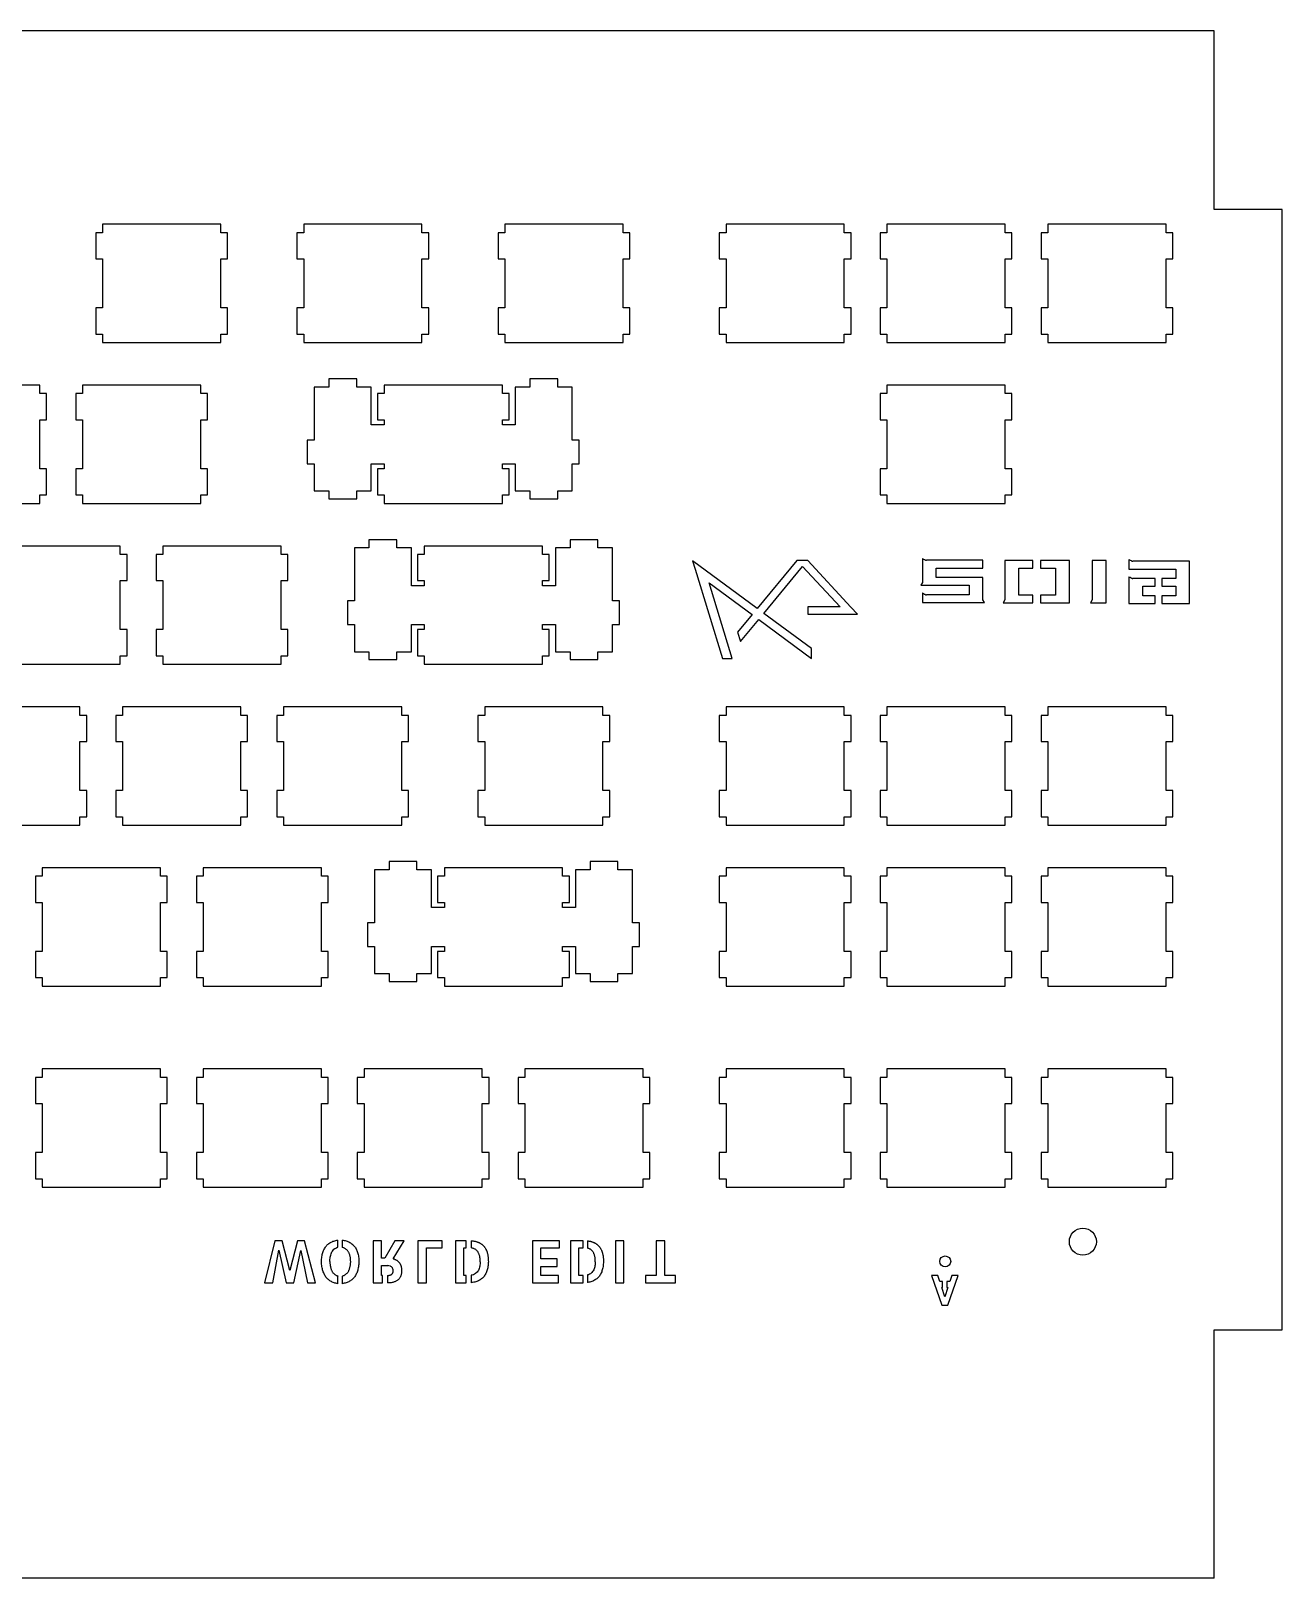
# Model space of a CAD drawing. Header units: millimetres. Extents: x -8 to 362, y -142 to 42.
# Drawn here: x 213.9 to 362, y -141.5 to 41.6 of the extents above; entities that cross this region are included whole.
import ezdxf

# ---------------------------------------------------------------- set-up
doc = ezdxf.new("R2010")
doc.units = ezdxf.units.MM

msp = doc.modelspace()

# ---------------------------------------------------------------- linework, layer by layer
at = {"color": 7, "linetype": 'Continuous', "lineweight": 25}
for p, q in [((354, 41.65), (0, 41.65)), ((354, 20.5), (354, 41.65)), ((362.04, 20.5), (354, 20.5)), ((362.04, -112.15), (362.04, 20.5)), ((236.38, 18.76), (222.38, 18.76)), ((222.38, 18.76), (222.38, 17.76)), ((236.38, 17.76), (236.38, 18.76)), ((260.19, 18.76), (246.2, 18.76)), ((246.2, 18.76), (246.2, 17.76)), ((260.19, 17.76), (260.19, 18.76)), ((284.01, 18.76), (270.01, 18.76)), ((270.01, 18.76), (270.01, 17.76)), ((284.01, 17.76), (284.01, 18.76)), ((310.2, 18.76), (296.2, 18.76)), ((296.2, 18.76), (296.2, 17.76)), ((310.2, 17.76), (310.2, 18.76)), ((329.25, 18.76), (315.25, 18.76)), ((315.25, 18.76), (315.25, 17.76)), ((329.25, 17.76), (329.25, 18.76)), ((348.3, 18.76), (334.3, 18.76)), ((334.3, 18.76), (334.3, 17.76)), ((348.3, 17.76), (348.3, 18.76)), ((222.38, 17.76), (221.58, 17.76)), ((221.58, 17.76), (221.58, 14.66)), ((237.18, 17.76), (236.38, 17.76)), ((237.18, 14.66), (237.18, 17.76)), ((246.2, 17.76), (245.39, 17.76)), ((245.39, 17.76), (245.39, 14.66)), ((261, 17.76), (260.19, 17.76)), ((261, 14.66), (261, 17.76)), ((270.01, 17.76), (269.21, 17.76)), ((269.21, 17.76), (269.21, 14.66)), ((284.81, 17.76), (284.01, 17.76)), ((284.81, 14.66), (284.81, 17.76)), ((296.2, 17.76), (295.4, 17.76)), ((295.4, 17.76), (295.4, 14.66)), ((311, 17.76), (310.2, 17.76)), ((311, 14.66), (311, 17.76)), ((315.25, 17.76), (314.45, 17.76)), ((314.45, 17.76), (314.45, 14.66)), ((330.05, 17.76), (329.25, 17.76)), ((330.05, 14.66), (330.05, 17.76)), ((334.3, 17.76), (333.5, 17.76)), ((333.5, 17.76), (333.5, 14.66)), ((349.1, 17.76), (348.3, 17.76)), ((349.1, 14.66), (349.1, 17.76)), ((221.58, 14.66), (222.38, 14.66)), ((222.38, 14.66), (222.38, 8.87)), ((236.38, 8.87), (236.38, 14.66)), ((236.38, 14.66), (237.18, 14.66)), ((245.39, 14.66), (246.2, 14.66)), ((246.2, 14.66), (246.2, 8.87)), ((260.19, 8.87), (260.19, 14.66)), ((260.19, 14.66), (261, 14.66)), ((269.21, 14.66), (270.01, 14.66)), ((270.01, 14.66), (270.01, 8.87)), ((284.01, 8.87), (284.01, 14.66)), ((284.01, 14.66), (284.81, 14.66)), ((295.4, 14.66), (296.2, 14.66)), ((296.2, 14.66), (296.2, 8.87)), ((310.2, 8.87), (310.2, 14.66)), ((310.2, 14.66), (311, 14.66)), ((314.45, 14.66), (315.25, 14.66)), ((315.25, 14.66), (315.25, 8.87)), ((329.25, 8.87), (329.25, 14.66)), ((329.25, 14.66), (330.05, 14.66)), ((333.5, 14.66), (334.3, 14.66)), ((334.3, 14.66), (334.3, 8.87)), ((348.3, 8.87), (348.3, 14.66)), ((348.3, 14.66), (349.1, 14.66)), ((222.38, 8.87), (221.58, 8.87)), ((221.58, 8.87), (221.58, 5.76)), ((237.18, 8.87), (236.38, 8.87)), ((237.18, 5.76), (237.18, 8.87)), ((246.2, 8.87), (245.39, 8.87)), ((245.39, 8.87), (245.39, 5.76)), ((261, 8.87), (260.19, 8.87)), ((261, 5.76), (261, 8.87)), ((270.01, 8.87), (269.21, 8.87)), ((269.21, 8.87), (269.21, 5.76)), ((284.81, 8.87), (284.01, 8.87)), ((284.81, 5.76), (284.81, 8.87)), ((296.2, 8.87), (295.4, 8.87)), ((295.4, 8.87), (295.4, 5.76)), ((311, 8.87), (310.2, 8.87)), ((311, 5.76), (311, 8.87)), ((315.25, 8.87), (314.45, 8.87)), ((314.45, 8.87), (314.45, 5.76)), ((330.05, 8.87), (329.25, 8.87)), ((330.05, 5.76), (330.05, 8.87)), ((334.3, 8.87), (333.5, 8.87)), ((333.5, 8.87), (333.5, 5.76)), ((349.1, 8.87), (348.3, 8.87)), ((349.1, 5.76), (349.1, 8.87)), ((221.58, 5.76), (222.38, 5.76)), ((222.38, 5.76), (222.38, 4.76)), ((236.38, 4.76), (236.38, 5.76)), ((236.38, 5.76), (237.18, 5.76)), ((245.39, 5.76), (246.2, 5.76)), ((246.2, 5.76), (246.2, 4.76)), ((260.19, 4.76), (260.19, 5.76)), ((260.19, 5.76), (261, 5.76)), ((269.21, 5.76), (270.01, 5.76)), ((270.01, 5.76), (270.01, 4.76)), ((284.01, 4.76), (284.01, 5.76)), ((284.01, 5.76), (284.81, 5.76)), ((295.4, 5.76), (296.2, 5.76)), ((296.2, 5.76), (296.2, 4.76)), ((310.2, 4.76), (310.2, 5.76)), ((310.2, 5.76), (311, 5.76)), ((314.45, 5.76), (315.25, 5.76)), ((315.25, 5.76), (315.25, 4.76)), ((329.25, 4.76), (329.25, 5.76)), ((329.25, 5.76), (330.05, 5.76)), ((333.5, 5.76), (334.3, 5.76)), ((334.3, 5.76), (334.3, 4.76)), ((348.3, 4.76), (348.3, 5.76)), ((348.3, 5.76), (349.1, 5.76)), ((222.38, 4.76), (236.38, 4.76)), ((246.2, 4.76), (260.19, 4.76)), ((270.01, 4.76), (284.01, 4.76)), ((296.2, 4.76), (310.2, 4.76)), ((315.25, 4.76), (329.25, 4.76)), ((334.3, 4.76), (348.3, 4.76)), ((252.47, 0.46), (249.17, 0.46)), ((249.17, 0.46), (249.17, -0.52)), ((252.47, -0.52), (252.47, 0.46)), ((276.27, 0.46), (272.97, 0.46)), ((272.97, 0.46), (272.97, -0.52)), ((276.27, -0.52), (276.27, 0.46)), ((214.95, -0.29), (200.95, -0.29)), ((214.95, -1.29), (214.95, -0.29)), ((215.75, -1.29), (214.95, -1.29)), ((215.75, -4.39), (215.75, -1.29)), ((220, -1.29), (219.2, -1.29)), ((219.2, -1.29), (219.2, -4.39)), ((234, -0.29), (220, -0.29)), ((220, -0.29), (220, -1.29)), ((234, -1.29), (234, -0.29)), ((234.8, -1.29), (234, -1.29)), ((234.8, -4.39), (234.8, -1.29)), ((249.17, -0.52), (247.45, -0.52)), ((247.45, -0.52), (247.45, -6.79)), ((254.2, -0.52), (252.47, -0.52)), ((254.2, -4.99), (254.2, -0.52)), ((255.72, -1.29), (254.92, -1.29)), ((254.92, -1.29), (254.92, -4.39)), ((269.72, -0.29), (255.72, -0.29)), ((255.72, -0.29), (255.72, -1.29)), ((269.72, -1.29), (269.72, -0.29)), ((270.52, -1.29), (269.72, -1.29)), ((270.52, -4.39), (270.52, -1.29)), ((272.97, -0.52), (271.25, -0.52)), ((271.25, -0.52), (271.25, -4.99)), ((277.99, -0.52), (276.27, -0.52)), ((277.99, -6.79), (277.99, -0.52)), ((315.25, -1.29), (314.45, -1.29)), ((314.45, -1.29), (314.45, -4.39)), ((329.25, -0.29), (315.25, -0.29)), ((315.25, -0.29), (315.25, -1.29)), ((329.25, -1.29), (329.25, -0.29)), ((330.05, -1.29), (329.25, -1.29)), ((330.05, -4.39), (330.05, -1.29)), ((214.95, -10.18), (214.95, -4.39)), ((214.95, -4.39), (215.75, -4.39)), ((219.2, -4.39), (220, -4.39)), ((220, -4.39), (220, -10.18)), ((234, -10.18), (234, -4.39)), ((234, -4.39), (234.8, -4.39)), ((255.72, -4.99), (254.2, -4.99)), ((254.92, -4.39), (255.72, -4.39)), ((255.72, -4.39), (255.72, -4.99)), ((269.72, -4.99), (269.72, -4.39)), ((269.72, -4.39), (270.52, -4.39)), ((271.25, -4.99), (269.72, -4.99)), ((314.45, -4.39), (315.25, -4.39)), ((315.25, -4.39), (315.25, -10.18)), ((329.25, -10.18), (329.25, -4.39)), ((329.25, -4.39), (330.05, -4.39)), ((247.45, -6.79), (246.62, -6.79)), ((246.62, -6.79), (246.62, -9.59)), ((278.82, -6.79), (277.99, -6.79)), ((278.82, -9.59), (278.82, -6.79)), ((215.75, -10.18), (214.95, -10.18)), ((215.75, -13.29), (215.75, -10.18)), ((220, -10.18), (219.2, -10.18)), ((219.2, -10.18), (219.2, -13.29)), ((234.8, -10.18), (234, -10.18)), ((234.8, -13.29), (234.8, -10.18)), ((246.62, -9.59), (247.45, -9.59)), ((247.45, -9.59), (247.45, -12.82)), ((254.2, -12.82), (254.2, -9.59)), ((254.2, -9.59), (255.72, -9.59)), ((255.72, -10.18), (254.92, -10.18)), ((254.92, -10.18), (254.92, -13.29)), ((255.72, -9.59), (255.72, -10.18)), ((269.72, -10.18), (269.72, -9.59)), ((269.72, -9.59), (271.25, -9.59)), ((270.52, -10.18), (269.72, -10.18)), ((270.52, -13.29), (270.52, -10.18)), ((271.25, -9.59), (271.25, -12.82)), ((277.99, -12.82), (277.99, -9.59)), ((277.99, -9.59), (278.82, -9.59)), ((315.25, -10.18), (314.45, -10.18)), ((314.45, -10.18), (314.45, -13.29)), ((330.05, -10.18), (329.25, -10.18)), ((330.05, -13.29), (330.05, -10.18)), ((247.45, -12.82), (249.17, -12.82)), ((249.17, -12.82), (249.17, -13.74)), ((252.47, -13.74), (252.47, -12.82)), ((252.47, -12.82), (254.2, -12.82)), ((271.25, -12.82), (272.97, -12.82)), ((272.97, -12.82), (272.97, -13.74)), ((276.27, -13.74), (276.27, -12.82)), ((276.27, -12.82), (277.99, -12.82)), ((200.95, -14.29), (214.95, -14.29)), ((214.95, -14.29), (214.95, -13.29)), ((214.95, -13.29), (215.75, -13.29)), ((219.2, -13.29), (220, -13.29)), ((220, -13.29), (220, -14.29)), ((220, -14.29), (234, -14.29)), ((234, -14.29), (234, -13.29)), ((234, -13.29), (234.8, -13.29)), ((249.17, -13.74), (252.47, -13.74)), ((254.92, -13.29), (255.72, -13.29)), ((255.72, -13.29), (255.72, -14.29)), ((255.72, -14.29), (269.72, -14.29)), ((269.72, -14.29), (269.72, -13.29)), ((269.72, -13.29), (270.52, -13.29)), ((272.97, -13.74), (276.27, -13.74)), ((314.45, -13.29), (315.25, -13.29)), ((315.25, -13.29), (315.25, -14.29)), ((315.25, -14.29), (329.25, -14.29)), ((329.25, -14.29), (329.25, -13.29)), ((329.25, -13.29), (330.05, -13.29)), ((224.48, -19.34), (210.48, -19.34)), ((224.48, -20.34), (224.48, -19.34)), ((243.53, -19.34), (229.53, -19.34)), ((229.53, -19.34), (229.53, -20.34)), ((243.53, -20.34), (243.53, -19.34)), ((253.93, -19.57), (252.21, -19.57)), ((252.21, -19.57), (252.21, -25.84)), ((257.23, -18.59), (253.93, -18.59)), ((253.93, -18.59), (253.93, -19.57)), ((257.23, -19.57), (257.23, -18.59)), ((258.96, -19.57), (257.23, -19.57)), ((258.96, -24.04), (258.96, -19.57)), ((274.48, -19.34), (260.48, -19.34)), ((260.48, -19.34), (260.48, -20.34)), ((274.48, -20.34), (274.48, -19.34)), ((277.73, -19.57), (276.01, -19.57)), ((276.01, -19.57), (276.01, -24.04)), ((281.03, -18.59), (277.73, -18.59)), ((277.73, -18.59), (277.73, -19.57)), ((281.03, -19.57), (281.03, -18.59)), ((282.76, -19.57), (281.03, -19.57)), ((282.76, -25.84), (282.76, -19.57)), ((225.28, -20.34), (224.48, -20.34)), ((225.28, -23.44), (225.28, -20.34)), ((229.53, -20.34), (228.73, -20.34)), ((228.73, -20.34), (228.73, -23.44)), ((244.33, -20.34), (243.53, -20.34)), ((244.33, -23.44), (244.33, -20.34)), ((260.48, -20.34), (259.68, -20.34)), ((259.68, -20.34), (259.68, -23.44)), ((275.28, -20.34), (274.48, -20.34)), ((275.28, -23.44), (275.28, -20.34)), ((299.89, -26.73), (292.22, -21.08)), ((292.22, -21.08), (292.54, -22.07)), ((304.6, -21.07), (299.89, -26.73)), ((300.68, -27.31), (305.27, -21.78)), ((305.87, -21.07), (304.6, -21.07)), ((305.27, -21.78), (309.73, -26.55)), ((310.98, -26.56), (305.87, -21.07)), ((319.45, -20.82), (319.45, -23.64)), ((326.62, -21.02), (319.92, -21.02)), ((321.09, -23.06), (321.09, -21.95)), ((321.09, -21.95), (326.62, -21.95)), ((326.62, -21.95), (326.62, -21.02)), ((332.53, -21.07), (329.23, -21.07)), ((329.23, -21.07), (329.23, -25.72)), ((332.53, -21.98), (332.53, -21.07)), ((336.85, -21.07), (333.43, -21.07)), ((333.43, -21.07), (333.43, -21.98)), ((336.85, -26.07), (336.85, -21.07)), ((341.2, -21.07), (339.55, -21.07)), ((339.55, -21.07), (339.55, -25.72)), ((341.2, -26.07), (341.2, -21.07)), ((343.91, -20.94), (343.91, -22.07)), ((351.08, -21.15), (344.38, -21.15)), ((351.08, -26.15), (351.08, -21.15)), ((224.48, -29.23), (224.48, -23.44)), ((224.48, -23.44), (225.28, -23.44)), ((228.73, -23.44), (229.53, -23.44)), ((229.53, -23.44), (229.53, -29.23)), ((243.53, -29.23), (243.53, -23.44)), ((243.53, -23.44), (244.33, -23.44)), ((259.68, -23.44), (260.48, -23.44)), ((260.48, -23.44), (260.48, -24.04)), ((274.48, -24.04), (274.48, -23.44)), ((274.48, -23.44), (275.28, -23.44)), ((292.54, -22.07), (295.79, -32.64)), ((296.93, -32.64), (294.2, -23.69)), ((294.2, -23.69), (299.3, -27.45)), ((319.45, -23.64), (319.25, -23.98)), ((326.62, -23.06), (321.09, -23.06)), ((326.62, -25.72), (326.62, -23.06)), ((330.87, -25.15), (330.87, -21.98)), ((330.87, -21.98), (332.53, -21.98)), ((333.43, -21.98), (335.21, -21.98)), ((335.21, -21.98), (335.21, -25.15)), ((343.91, -22.07), (349.44, -22.07)), ((343.91, -22.98), (343.91, -26.15)), ((347, -23.19), (344.38, -23.19)), ((347, -24.11), (347, -23.19)), ((349.44, -23.19), (347.79, -23.19)), ((347.79, -23.19), (347.79, -24.11)), ((349.44, -22.07), (349.44, -23.19)), ((260.48, -24.04), (258.96, -24.04)), ((276.01, -24.04), (274.48, -24.04)), ((319.25, -23.98), (319.45, -23.98)), ((319.45, -23.98), (319.45, -23.99)), ((319.45, -23.99), (324.98, -23.99)), ((319.45, -24.9), (319.45, -26.03)), ((324.98, -25.12), (319.92, -25.12)), ((324.98, -23.99), (324.98, -25.12)), ((332.53, -25.15), (330.87, -25.15)), ((332.53, -26.07), (332.53, -25.15)), ((335.21, -25.15), (333.43, -25.15)), ((333.43, -25.15), (333.43, -26.07)), ((345.55, -25.24), (345.55, -24.11)), ((345.55, -24.11), (347, -24.11)), ((347, -25.24), (345.55, -25.24)), ((347, -26.15), (347, -25.24)), ((347.79, -24.11), (349.44, -24.11)), ((349.44, -25.24), (347.79, -25.24)), ((347.79, -25.24), (347.79, -26.15)), ((349.44, -24.11), (349.44, -25.24)), ((252.21, -25.84), (251.38, -25.84)), ((251.38, -25.84), (251.38, -28.64)), ((283.58, -25.84), (282.76, -25.84)), ((283.58, -28.64), (283.58, -25.84)), ((299.3, -27.45), (297.57, -29.53)), ((306.33, -31.48), (300.68, -27.31)), ((309.73, -26.55), (305.87, -26.52)), ((305.87, -26.52), (305.87, -27.4)), ((305.87, -27.4), (311.76, -27.39)), ((310.98, -26.56), (310.98, -26.56)), ((311.76, -27.39), (310.98, -26.56)), ((319.45, -26.03), (326.82, -26.03)), ((326.82, -26.03), (326.62, -25.72)), ((329.23, -25.72), (329.03, -26.07)), ((329.03, -26.07), (332.53, -26.07)), ((333.43, -26.07), (336.85, -26.07)), ((339.55, -25.72), (339.36, -26.07)), ((339.36, -26.07), (341.2, -26.07)), ((343.91, -26.15), (347, -26.15)), ((347.79, -26.15), (351.08, -26.15)), ((225.28, -29.23), (224.48, -29.23)), ((225.28, -32.34), (225.28, -29.23)), ((229.53, -29.23), (228.73, -29.23)), ((228.73, -29.23), (228.73, -32.34)), ((244.33, -29.23), (243.53, -29.23)), ((244.33, -32.34), (244.33, -29.23)), ((251.38, -28.64), (252.21, -28.64)), ((252.21, -28.64), (252.21, -31.87)), ((258.96, -31.87), (258.96, -28.64)), ((258.96, -28.64), (260.48, -28.64)), ((260.48, -29.23), (259.68, -29.23)), ((259.68, -29.23), (259.68, -32.34)), ((260.48, -28.64), (260.48, -29.23)), ((274.48, -29.23), (274.48, -28.64)), ((274.48, -28.64), (276.01, -28.64)), ((275.28, -29.23), (274.48, -29.23)), ((275.28, -32.34), (275.28, -29.23)), ((276.01, -28.64), (276.01, -31.87)), ((282.76, -31.87), (282.76, -28.64)), ((282.76, -28.64), (283.58, -28.64)), ((297.91, -30.64), (300.08, -28.03)), ((300.08, -28.03), (306.33, -32.64)), ((297.57, -29.53), (297.91, -30.64)), ((224.48, -33.34), (224.48, -32.34)), ((224.48, -32.34), (225.28, -32.34)), ((228.73, -32.34), (229.53, -32.34)), ((229.53, -32.34), (229.53, -33.34)), ((243.53, -33.34), (243.53, -32.34)), ((243.53, -32.34), (244.33, -32.34)), ((252.21, -31.87), (253.93, -31.87)), ((253.93, -31.87), (253.93, -32.79)), ((253.93, -32.79), (257.23, -32.79)), ((257.23, -32.79), (257.23, -31.87)), ((257.23, -31.87), (258.96, -31.87)), ((259.68, -32.34), (260.48, -32.34)), ((260.48, -32.34), (260.48, -33.34)), ((274.48, -33.34), (274.48, -32.34)), ((274.48, -32.34), (275.28, -32.34)), ((276.01, -31.87), (277.73, -31.87)), ((277.73, -31.87), (277.73, -32.79)), ((277.73, -32.79), (281.03, -32.79)), ((281.03, -32.79), (281.03, -31.87)), ((281.03, -31.87), (282.76, -31.87)), ((295.79, -32.64), (296.93, -32.64)), ((306.33, -32.64), (306.33, -31.48)), ((210.48, -33.34), (224.48, -33.34)), ((229.53, -33.34), (243.53, -33.34)), ((260.48, -33.34), (274.48, -33.34)), ((219.71, -38.39), (205.71, -38.39)), ((219.71, -39.39), (219.71, -38.39)), ((238.76, -38.39), (224.76, -38.39)), ((224.76, -38.39), (224.76, -39.39)), ((238.76, -39.39), (238.76, -38.39)), ((257.81, -38.39), (243.81, -38.39)), ((243.81, -38.39), (243.81, -39.39)), ((257.81, -39.39), (257.81, -38.39)), ((281.63, -38.39), (267.63, -38.39)), ((267.63, -38.39), (267.63, -39.39)), ((281.63, -39.39), (281.63, -38.39)), ((310.2, -38.39), (296.2, -38.39)), ((296.2, -38.39), (296.2, -39.39)), ((310.2, -39.39), (310.2, -38.39)), ((329.25, -38.39), (315.25, -38.39)), ((315.25, -38.39), (315.25, -39.39)), ((329.25, -39.39), (329.25, -38.39)), ((348.3, -38.39), (334.3, -38.39)), ((334.3, -38.39), (334.3, -39.39)), ((348.3, -39.39), (348.3, -38.39)), ((220.51, -39.39), (219.71, -39.39)), ((220.51, -42.49), (220.51, -39.39)), ((224.76, -39.39), (223.96, -39.39)), ((223.96, -39.39), (223.96, -42.49)), ((239.56, -39.39), (238.76, -39.39)), ((239.56, -42.49), (239.56, -39.39)), ((243.81, -39.39), (243.01, -39.39)), ((243.01, -39.39), (243.01, -42.49)), ((258.61, -39.39), (257.81, -39.39)), ((258.61, -42.49), (258.61, -39.39)), ((267.63, -39.39), (266.83, -39.39)), ((266.83, -39.39), (266.83, -42.49)), ((282.43, -39.39), (281.63, -39.39)), ((282.43, -42.49), (282.43, -39.39)), ((296.2, -39.39), (295.4, -39.39)), ((295.4, -39.39), (295.4, -42.49)), ((311, -39.39), (310.2, -39.39)), ((311, -42.49), (311, -39.39)), ((315.25, -39.39), (314.45, -39.39)), ((314.45, -39.39), (314.45, -42.49)), ((330.05, -39.39), (329.25, -39.39)), ((330.05, -42.49), (330.05, -39.39)), ((334.3, -39.39), (333.5, -39.39)), ((333.5, -39.39), (333.5, -42.49)), ((349.1, -39.39), (348.3, -39.39)), ((349.1, -42.49), (349.1, -39.39)), ((219.71, -48.28), (219.71, -42.49)), ((219.71, -42.49), (220.51, -42.49)), ((223.96, -42.49), (224.76, -42.49)), ((224.76, -42.49), (224.76, -48.28)), ((238.76, -48.28), (238.76, -42.49)), ((238.76, -42.49), (239.56, -42.49)), ((243.01, -42.49), (243.81, -42.49)), ((243.81, -42.49), (243.81, -48.28)), ((257.81, -48.28), (257.81, -42.49)), ((257.81, -42.49), (258.61, -42.49)), ((266.83, -42.49), (267.63, -42.49)), ((267.63, -42.49), (267.63, -48.28)), ((281.63, -48.28), (281.63, -42.49)), ((281.63, -42.49), (282.43, -42.49)), ((295.4, -42.49), (296.2, -42.5)), ((296.2, -42.5), (296.2, -48.28)), ((310.2, -48.28), (310.2, -42.49)), ((310.2, -42.49), (311, -42.49)), ((314.45, -42.49), (315.25, -42.49)), ((315.25, -42.49), (315.25, -48.28)), ((329.25, -48.28), (329.25, -42.49)), ((329.25, -42.49), (330.05, -42.49)), ((333.5, -42.49), (334.3, -42.49)), ((334.3, -42.49), (334.3, -48.28)), ((348.3, -48.28), (348.3, -42.49)), ((348.3, -42.49), (349.1, -42.49)), ((220.51, -48.28), (219.71, -48.28)), ((220.51, -51.39), (220.51, -48.28)), ((224.76, -48.28), (223.96, -48.28)), ((223.96, -48.28), (223.96, -51.39)), ((239.56, -48.28), (238.76, -48.28)), ((239.56, -51.39), (239.56, -48.28)), ((243.81, -48.28), (243.01, -48.28)), ((243.01, -48.28), (243.01, -51.39)), ((258.61, -48.28), (257.81, -48.28)), ((258.61, -51.39), (258.61, -48.28)), ((267.63, -48.28), (266.83, -48.28)), ((266.83, -48.28), (266.83, -51.39)), ((282.43, -48.28), (281.63, -48.28)), ((282.43, -51.39), (282.43, -48.28)), ((296.2, -48.28), (295.4, -48.28)), ((295.4, -48.28), (295.4, -51.39)), ((311, -48.28), (310.2, -48.28)), ((311, -51.39), (311, -48.28)), ((315.25, -48.28), (314.45, -48.28)), ((314.45, -48.28), (314.45, -51.39)), ((330.05, -48.28), (329.25, -48.28)), ((330.05, -51.39), (330.05, -48.28)), ((334.3, -48.28), (333.5, -48.28)), ((333.5, -48.28), (333.5, -51.39)), ((349.1, -48.28), (348.3, -48.28)), ((349.1, -51.39), (349.1, -48.28)), ((205.71, -52.39), (219.71, -52.39)), ((219.71, -52.39), (219.71, -51.39)), ((219.71, -51.39), (220.51, -51.39)), ((223.96, -51.39), (224.76, -51.39)), ((224.76, -51.39), (224.76, -52.39)), ((224.76, -52.39), (238.76, -52.39)), ((238.76, -52.39), (238.76, -51.39)), ((238.76, -51.39), (239.56, -51.39)), ((243.01, -51.39), (243.81, -51.39)), ((243.81, -51.39), (243.81, -52.39)), ((243.81, -52.39), (257.81, -52.39)), ((257.81, -52.39), (257.81, -51.39)), ((257.81, -51.39), (258.61, -51.39)), ((266.83, -51.39), (267.63, -51.39)), ((267.63, -51.39), (267.63, -52.39)), ((267.63, -52.39), (281.63, -52.39)), ((281.63, -52.39), (281.63, -51.39)), ((281.63, -51.39), (282.43, -51.39)), ((295.4, -51.39), (296.2, -51.39)), ((296.2, -51.39), (296.2, -52.39)), ((296.2, -52.39), (310.2, -52.39)), ((310.2, -52.39), (310.2, -51.39)), ((310.2, -51.39), (311, -51.39)), ((314.45, -51.39), (315.25, -51.39)), ((315.25, -51.39), (315.25, -52.39)), ((315.25, -52.39), (329.25, -52.39)), ((329.25, -52.39), (329.25, -51.39)), ((329.25, -51.39), (330.05, -51.39)), ((333.5, -51.39), (334.3, -51.39)), ((334.3, -51.39), (334.3, -52.39)), ((334.3, -52.39), (348.3, -52.39)), ((348.3, -52.39), (348.3, -51.39)), ((348.3, -51.39), (349.1, -51.39)), ((259.61, -56.69), (256.31, -56.69)), ((256.31, -56.69), (256.31, -57.67)), ((259.61, -57.67), (259.61, -56.69)), ((283.41, -56.69), (280.11, -56.69)), ((280.11, -56.69), (280.11, -57.67)), ((283.41, -57.67), (283.41, -56.69)), ((215.24, -58.44), (214.44, -58.44)), ((214.44, -58.44), (214.44, -61.54)), ((229.24, -57.44), (215.24, -57.44)), ((215.24, -57.44), (215.24, -58.44)), ((229.24, -58.44), (229.24, -57.44)), ((230.04, -58.44), (229.24, -58.44)), ((230.04, -61.54), (230.04, -58.44)), ((234.29, -58.44), (233.49, -58.44)), ((233.49, -58.44), (233.49, -61.54)), ((248.29, -57.44), (234.29, -57.44)), ((234.29, -57.44), (234.29, -58.44)), ((248.29, -58.44), (248.29, -57.44)), ((249.09, -58.44), (248.29, -58.44)), ((249.09, -61.54), (249.09, -58.44)), ((256.31, -57.67), (254.59, -57.67)), ((254.59, -57.67), (254.59, -63.94)), ((261.34, -57.67), (259.61, -57.67)), ((261.34, -62.14), (261.34, -57.67)), ((262.86, -58.44), (262.06, -58.44)), ((262.06, -58.44), (262.06, -61.54)), ((276.86, -57.44), (262.86, -57.44)), ((262.86, -57.44), (262.86, -58.44)), ((276.86, -58.44), (276.86, -57.44)), ((277.66, -58.44), (276.86, -58.44)), ((277.66, -61.54), (277.66, -58.44)), ((280.11, -57.67), (278.39, -57.67)), ((278.39, -57.67), (278.39, -62.14)), ((285.14, -57.67), (283.41, -57.67)), ((285.14, -63.94), (285.14, -57.67)), ((296.2, -58.44), (295.4, -58.44)), ((295.4, -58.44), (295.4, -61.54)), ((310.2, -57.44), (296.2, -57.44)), ((296.2, -57.44), (296.2, -58.44)), ((310.2, -58.44), (310.2, -57.44)), ((311, -58.44), (310.2, -58.44)), ((311, -61.54), (311, -58.44)), ((315.25, -58.44), (314.45, -58.44)), ((314.45, -58.44), (314.45, -61.54)), ((329.25, -57.44), (315.25, -57.44)), ((315.25, -57.44), (315.25, -58.44)), ((329.25, -58.44), (329.25, -57.44)), ((330.05, -58.44), (329.25, -58.44)), ((330.05, -61.54), (330.05, -58.44)), ((334.3, -58.44), (333.5, -58.44)), ((333.5, -58.44), (333.5, -61.54)), ((348.3, -57.44), (334.3, -57.44)), ((334.3, -57.44), (334.3, -58.44)), ((348.3, -58.44), (348.3, -57.44)), ((349.1, -58.44), (348.3, -58.44)), ((349.1, -61.54), (349.1, -58.44)), ((214.44, -61.54), (215.24, -61.54)), ((215.24, -61.54), (215.24, -67.33)), ((229.24, -67.33), (229.24, -61.54)), ((229.24, -61.54), (230.04, -61.54)), ((233.49, -61.54), (234.29, -61.54)), ((234.29, -61.54), (234.29, -67.33)), ((248.29, -67.33), (248.29, -61.54)), ((248.29, -61.54), (249.09, -61.54)), ((262.86, -62.14), (261.34, -62.14)), ((262.06, -61.54), (262.86, -61.54)), ((262.86, -61.54), (262.86, -62.14)), ((276.86, -62.14), (276.86, -61.54)), ((276.86, -61.54), (277.66, -61.54)), ((278.39, -62.14), (276.86, -62.14)), ((295.4, -61.54), (296.2, -61.54)), ((296.2, -61.54), (296.2, -67.33)), ((310.2, -67.33), (310.2, -61.54)), ((310.2, -61.54), (311, -61.54)), ((314.45, -61.54), (315.25, -61.54)), ((315.25, -61.54), (315.25, -67.33)), ((329.25, -67.33), (329.25, -61.54)), ((329.25, -61.54), (330.05, -61.54)), ((333.5, -61.54), (334.3, -61.54)), ((334.3, -61.54), (334.3, -67.33)), ((348.3, -67.33), (348.3, -61.54)), ((348.3, -61.54), (349.1, -61.54)), ((254.59, -63.94), (253.76, -63.94)), ((253.76, -63.94), (253.76, -66.74)), ((285.96, -63.94), (285.14, -63.94)), ((285.96, -66.74), (285.96, -63.94)), ((215.24, -67.33), (214.44, -67.33)), ((214.44, -67.33), (214.44, -70.44)), ((230.04, -67.33), (229.24, -67.33)), ((230.04, -70.44), (230.04, -67.33)), ((234.29, -67.33), (233.49, -67.33)), ((233.49, -67.33), (233.49, -70.44)), ((249.09, -67.33), (248.29, -67.33)), ((249.09, -70.44), (249.09, -67.33)), ((253.76, -66.74), (254.59, -66.74)), ((254.59, -66.74), (254.59, -69.97)), ((261.34, -69.97), (261.34, -66.74)), ((261.34, -66.74), (262.86, -66.74)), ((262.86, -67.33), (262.06, -67.33)), ((262.06, -67.33), (262.06, -70.44)), ((262.86, -66.74), (262.86, -67.33)), ((276.86, -67.33), (276.86, -66.74)), ((276.86, -66.74), (278.39, -66.74)), ((277.66, -67.33), (276.86, -67.33)), ((277.66, -70.44), (277.66, -67.33)), ((278.39, -66.74), (278.39, -69.97)), ((285.14, -69.97), (285.14, -66.74)), ((285.14, -66.74), (285.96, -66.74)), ((296.2, -67.33), (295.4, -67.33)), ((295.4, -67.33), (295.4, -70.44)), ((311, -67.33), (310.2, -67.33)), ((311, -70.44), (311, -67.33)), ((315.25, -67.33), (314.45, -67.33)), ((314.45, -67.33), (314.45, -70.44)), ((330.05, -67.33), (329.25, -67.33)), ((330.05, -70.44), (330.05, -67.33)), ((334.3, -67.33), (333.5, -67.33)), ((333.5, -67.33), (333.5, -70.44)), ((349.1, -67.33), (348.3, -67.33)), ((349.1, -70.44), (349.1, -67.33)), ((214.44, -70.44), (215.24, -70.44)), ((215.24, -70.44), (215.24, -71.44)), ((215.24, -71.44), (229.24, -71.44)), ((229.24, -71.44), (229.24, -70.44)), ((229.24, -70.44), (230.04, -70.44)), ((233.49, -70.44), (234.29, -70.44)), ((234.29, -70.44), (234.29, -71.44)), ((234.29, -71.44), (248.29, -71.44)), ((248.29, -71.44), (248.29, -70.44)), ((248.29, -70.44), (249.09, -70.44)), ((254.59, -69.97), (256.31, -69.97)), ((256.31, -69.97), (256.31, -70.89)), ((256.31, -70.89), (259.61, -70.89)), ((259.61, -70.89), (259.61, -69.97)), ((259.61, -69.97), (261.34, -69.97)), ((262.06, -70.44), (262.86, -70.44)), ((262.86, -70.44), (262.86, -71.44)), ((262.86, -71.44), (276.86, -71.44)), ((276.86, -71.44), (276.86, -70.44)), ((276.86, -70.44), (277.66, -70.44)), ((278.39, -69.97), (280.11, -69.97)), ((280.11, -69.97), (280.11, -70.89)), ((280.11, -70.89), (283.41, -70.89)), ((283.41, -70.89), (283.41, -69.97)), ((283.41, -69.97), (285.14, -69.97)), ((295.4, -70.44), (296.2, -70.44)), ((296.2, -70.44), (296.2, -71.44)), ((296.2, -71.44), (310.2, -71.44)), ((310.2, -71.44), (310.2, -70.44)), ((310.2, -70.44), (311, -70.44)), ((314.45, -70.44), (315.25, -70.44)), ((315.25, -70.44), (315.25, -71.44)), ((315.25, -71.44), (329.25, -71.44)), ((329.25, -71.44), (329.25, -70.44)), ((329.25, -70.44), (330.05, -70.44)), ((333.5, -70.44), (334.3, -70.44)), ((334.3, -70.44), (334.3, -71.44)), ((334.3, -71.44), (348.3, -71.44)), ((348.3, -71.44), (348.3, -70.44)), ((348.3, -70.44), (349.1, -70.44)), ((215.24, -82.25), (214.44, -82.25)), ((214.44, -82.25), (214.44, -85.35)), ((229.24, -81.25), (215.24, -81.25)), ((215.24, -81.25), (215.24, -82.25)), ((229.24, -82.25), (229.24, -81.25)), ((230.04, -82.25), (229.24, -82.25)), ((230.04, -85.35), (230.04, -82.25)), ((234.29, -82.25), (233.49, -82.25)), ((233.49, -82.25), (233.49, -85.35)), ((248.29, -81.25), (234.29, -81.25)), ((234.29, -81.25), (234.29, -82.25)), ((248.29, -82.25), (248.29, -81.25)), ((249.09, -82.25), (248.29, -82.25)), ((249.09, -85.35), (249.09, -82.25)), ((253.34, -82.25), (252.54, -82.25)), ((252.54, -82.25), (252.54, -85.35)), ((267.34, -81.25), (253.34, -81.25)), ((253.34, -81.25), (253.34, -82.25)), ((267.34, -82.25), (267.34, -81.25)), ((268.14, -82.25), (267.34, -82.25)), ((268.14, -85.35), (268.14, -82.25)), ((272.39, -82.25), (271.59, -82.25)), ((271.59, -82.25), (271.59, -85.35)), ((286.39, -81.25), (272.39, -81.25)), ((272.39, -81.25), (272.39, -82.25)), ((286.39, -82.25), (286.39, -81.25)), ((287.19, -82.25), (286.39, -82.25)), ((287.19, -85.35), (287.19, -82.25)), ((296.2, -82.25), (295.4, -82.25)), ((295.4, -82.25), (295.4, -85.35)), ((310.2, -81.25), (296.2, -81.25)), ((296.2, -81.25), (296.2, -82.25)), ((310.2, -82.25), (310.2, -81.25)), ((311, -82.25), (310.2, -82.25)), ((311, -85.35), (311, -82.25)), ((315.25, -82.25), (314.45, -82.25)), ((314.45, -82.25), (314.45, -85.35)), ((329.25, -81.25), (315.25, -81.25)), ((315.25, -81.25), (315.25, -82.25)), ((329.25, -82.25), (329.25, -81.25)), ((330.05, -82.25), (329.25, -82.25)), ((330.05, -85.35), (330.05, -82.25)), ((334.3, -82.25), (333.5, -82.25)), ((333.5, -82.25), (333.5, -85.35)), ((348.3, -81.25), (334.3, -81.25)), ((334.3, -81.25), (334.3, -82.25)), ((348.3, -82.25), (348.3, -81.25)), ((349.1, -82.25), (348.3, -82.25)), ((349.1, -85.35), (349.1, -82.25)), ((214.44, -85.35), (215.24, -85.35)), ((215.24, -85.35), (215.24, -91.15)), ((229.24, -91.15), (229.24, -85.35)), ((229.24, -85.35), (230.04, -85.35)), ((233.49, -85.35), (234.29, -85.35)), ((234.29, -85.35), (234.29, -91.15)), ((248.29, -91.15), (248.29, -85.35)), ((248.29, -85.35), (249.09, -85.35)), ((252.54, -85.35), (253.34, -85.35)), ((253.34, -85.35), (253.34, -91.15)), ((267.34, -91.15), (267.34, -85.35)), ((267.34, -85.35), (268.14, -85.35)), ((271.59, -85.35), (272.39, -85.35)), ((272.39, -85.35), (272.39, -91.15)), ((286.39, -91.15), (286.39, -85.35)), ((286.39, -85.35), (287.19, -85.35)), ((295.4, -85.35), (296.2, -85.35)), ((296.2, -85.35), (296.2, -91.15)), ((310.2, -91.15), (310.2, -85.35)), ((310.2, -85.35), (311, -85.35)), ((314.45, -85.35), (315.25, -85.35)), ((315.25, -85.35), (315.25, -91.15)), ((329.25, -91.15), (329.25, -85.35)), ((329.25, -85.35), (330.05, -85.35)), ((333.5, -85.35), (334.3, -85.35)), ((334.3, -85.35), (334.3, -91.15)), ((348.3, -91.15), (348.3, -85.35)), ((348.3, -85.35), (349.1, -85.35)), ((215.24, -91.15), (214.44, -91.15)), ((214.44, -91.15), (214.44, -94.25)), ((230.04, -91.15), (229.24, -91.15)), ((230.04, -94.25), (230.04, -91.15)), ((234.29, -91.15), (233.49, -91.15)), ((233.49, -91.15), (233.49, -94.25)), ((249.09, -91.15), (248.29, -91.15)), ((249.09, -94.25), (249.09, -91.15)), ((253.34, -91.15), (252.54, -91.15)), ((252.54, -91.15), (252.54, -94.25)), ((268.14, -91.15), (267.34, -91.15)), ((268.14, -94.25), (268.14, -91.15)), ((272.39, -91.15), (271.59, -91.15)), ((271.59, -91.15), (271.59, -94.25)), ((287.19, -91.15), (286.39, -91.15)), ((287.19, -94.25), (287.19, -91.15)), ((296.2, -91.15), (295.4, -91.15)), ((295.4, -91.15), (295.4, -94.25)), ((311, -91.15), (310.2, -91.15)), ((311, -94.25), (311, -91.15)), ((315.25, -91.15), (314.45, -91.15)), ((314.45, -91.15), (314.45, -94.25)), ((330.05, -91.15), (329.25, -91.15)), ((330.05, -94.25), (330.05, -91.15)), ((334.3, -91.15), (333.5, -91.15)), ((333.5, -91.15), (333.5, -94.25)), ((349.1, -91.15), (348.3, -91.15)), ((349.1, -94.25), (349.1, -91.15)), ((214.44, -94.25), (215.24, -94.25)), ((215.24, -94.25), (215.24, -95.25)), ((215.24, -95.25), (229.24, -95.25)), ((229.24, -95.25), (229.24, -94.25)), ((229.24, -94.25), (230.04, -94.25)), ((233.49, -94.25), (234.29, -94.25)), ((234.29, -94.25), (234.29, -95.25)), ((234.29, -95.25), (248.29, -95.25)), ((248.29, -95.25), (248.29, -94.25)), ((248.29, -94.25), (249.09, -94.25)), ((252.54, -94.25), (253.34, -94.25)), ((253.34, -94.25), (253.34, -95.25)), ((253.34, -95.25), (267.34, -95.25)), ((267.34, -95.25), (267.34, -94.25)), ((267.34, -94.25), (268.14, -94.25)), ((271.59, -94.25), (272.39, -94.25)), ((272.39, -94.25), (272.39, -95.25)), ((272.39, -95.25), (286.39, -95.25)), ((286.39, -95.25), (286.39, -94.25)), ((286.39, -94.25), (287.19, -94.25)), ((295.4, -94.25), (296.2, -94.25)), ((296.2, -94.25), (296.2, -95.25)), ((296.2, -95.25), (310.2, -95.25)), ((310.2, -95.25), (310.2, -94.25)), ((310.2, -94.25), (311, -94.25)), ((314.45, -94.25), (315.25, -94.25)), ((315.25, -94.25), (315.25, -95.25)), ((315.25, -95.25), (329.25, -95.25)), ((329.25, -95.25), (329.25, -94.25)), ((329.25, -94.25), (330.05, -94.25)), ((333.5, -94.25), (334.3, -94.25)), ((334.3, -94.25), (334.3, -95.25)), ((334.3, -95.25), (348.3, -95.25)), ((348.3, -95.25), (348.3, -94.25)), ((348.3, -94.25), (349.1, -94.25)), ((242.8, -101.59), (241.56, -106.59)), ((243.65, -101.59), (242.8, -101.59)), ((244.57, -105.13), (243.65, -101.59)), ((245.45, -101.59), (244.57, -105.13)), ((246.3, -101.59), (245.45, -101.59)), ((247.61, -106.59), (246.3, -101.59)), ((250.25, -102.37), (250.25, -101.52)), ((250.74, -101.52), (250.74, -102.38)), ((255.41, -101.59), (254.41, -101.59)), ((254.41, -101.59), (254.41, -106.59)), ((255.41, -103.65), (255.41, -101.59)), ((256.99, -101.59), (255.81, -103.65)), ((256.78, -103.72), (258.08, -101.59)), ((258.08, -101.59), (256.99, -101.59)), ((262.61, -101.59), (259.71, -101.59)), ((259.71, -101.59), (259.71, -106.59)), ((260.73, -106.59), (260.73, -102.44)), ((260.73, -102.44), (262.61, -102.44)), ((262.61, -102.44), (262.61, -101.59)), ((265.43, -101.59), (264.16, -101.59)), ((264.16, -101.59), (264.16, -106.59)), ((265.16, -105.7), (265.16, -102.44)), ((265.16, -102.44), (265.43, -102.44)), ((265.43, -102.44), (265.43, -101.59)), ((266.03, -101.6), (266.03, -102.45)), ((276.5, -101.59), (273.28, -101.59)), ((273.28, -101.59), (273.28, -106.59)), ((274.28, -102.44), (276.5, -102.44)), ((274.28, -103.72), (274.28, -102.44)), ((276.5, -102.44), (276.5, -101.59)), ((279.27, -101.59), (277.79, -101.59)), ((277.79, -101.59), (277.79, -106.59)), ((278.78, -105.7), (278.78, -102.44)), ((278.78, -102.44), (279.27, -102.44)), ((279.27, -102.44), (279.27, -101.59)), ((279.8, -101.61), (279.8, -102.48)), ((284.11, -101.59), (283.11, -101.59)), ((283.11, -101.59), (283.11, -106.59)), ((284.11, -106.59), (284.11, -101.59)), ((288.97, -101.59), (287.95, -101.59)), ((287.95, -101.59), (287.95, -105.7)), ((288.97, -105.7), (288.97, -101.59)), ((242.55, -106.59), (243.26, -102.7)), ((243.26, -102.7), (244.12, -106.59)), ((245.05, -106.59), (245.87, -102.75)), ((245.87, -102.75), (246.63, -106.59)), ((255.81, -103.65), (255.41, -103.65)), ((276.22, -103.72), (274.28, -103.72)), ((276.22, -104.63), (276.22, -103.72)), ((250.25, -106.68), (250.25, -105.78)), ((250.74, -105.78), (250.74, -106.69)), ((255.41, -105.7), (255.41, -104.54)), ((255.41, -104.54), (256.15, -104.54)), ((255.53, -105.7), (255.41, -105.7)), ((255.53, -106.59), (255.53, -105.7)), ((256.12, -105.7), (256.11, -105.7)), ((256.11, -105.7), (256.11, -106.59)), ((265.43, -105.7), (265.16, -105.7)), ((265.43, -106.59), (265.43, -105.7)), ((266.03, -105.68), (266.03, -106.57)), ((274.28, -105.7), (274.28, -104.63)), ((274.28, -104.63), (276.22, -104.63)), ((276.38, -105.7), (274.28, -105.7)), ((276.38, -106.59), (276.38, -105.7)), ((279.27, -105.7), (278.78, -105.7)), ((279.27, -106.59), (279.27, -105.7)), ((279.8, -105.65), (279.8, -106.55)), ((287.95, -105.7), (286.65, -105.7)), ((286.65, -105.7), (286.65, -106.59)), ((290.22, -105.7), (288.97, -105.7)), ((290.22, -106.59), (290.22, -105.7)), ((321.26, -105.72), (320.53, -105.72)), ((320.53, -105.72), (321.75, -109.22)), ((321.52, -106.42), (321.26, -105.72)), ((322.46, -109.22), (323.67, -105.72)), ((322.94, -105.72), (322.7, -106.42)), ((323.67, -105.72), (322.94, -105.72)), ((241.56, -106.59), (242.55, -106.59)), ((244.12, -106.59), (245.05, -106.59)), ((246.63, -106.59), (247.61, -106.59)), ((254.41, -106.59), (255.53, -106.59)), ((259.71, -106.59), (260.73, -106.59)), ((264.16, -106.59), (265.43, -106.59)), ((273.28, -106.59), (276.38, -106.59)), ((277.79, -106.59), (279.27, -106.59)), ((279.27, -106.59), (279.27, -106.59)), ((283.11, -106.59), (284.11, -106.59)), ((286.65, -106.59), (290.22, -106.59)), ((321.85, -106.42), (321.52, -106.42)), ((322.11, -108.23), (321.75, -107.14)), ((321.75, -107.14), (321.85, -107.14)), ((321.85, -107.14), (321.85, -106.42)), ((322.46, -107.14), (322.11, -108.23)), ((322.7, -106.42), (322.33, -106.42)), ((322.33, -106.42), (322.33, -107.14)), ((322.33, -107.14), (322.46, -107.14)), ((321.75, -109.22), (322.46, -109.22)), ((354, -112.15), (362.04, -112.15)), ((354, -141.53), (354, -112.15)), ((354, -141.53), (0, -141.53))]:
    msp.add_line(p, q, dxfattribs=at)
for centre, radius in [((338.45, -101.71), 1.6), ((322.15, -104.04), 0.65)]:
    msp.add_circle(centre, radius, dxfattribs=at)
for points, knots in [([(319.45, -20.82), (319.53, -20.86), (319.64, -20.92), (319.77, -20.98), (319.84, -21.01), (319.89, -21.02), (319.92, -21.02)], [0, 0, 0, 0, 0.546791, 0.707893, 0.800562, 1, 1, 1, 1]), ([(343.91, -20.94), (343.99, -20.98), (344.1, -21.04), (344.22, -21.1), (344.3, -21.13), (344.35, -21.15), (344.38, -21.15)], [0, 0, 0, 0, 0.546791, 0.707893, 0.800562, 1, 1, 1, 1]), ([(343.91, -22.98), (343.99, -23.02), (344.1, -23.08), (344.22, -23.15), (344.3, -23.18), (344.35, -23.19), (344.38, -23.19)], [0, 0, 0, 0, 0.54716, 0.711917, 0.801699, 1, 1, 1, 1]), ([(319.45, -24.9), (319.53, -24.94), (319.64, -25.01), (319.77, -25.07), (319.84, -25.11), (319.89, -25.12), (319.92, -25.12)], [0, 0, 0, 0, 0.551314, 0.714869, 0.805189, 1, 1, 1, 1]), ([(248.3, -104.06), (248.3, -103.87), (248.33, -103.59), (248.4, -103.23), (248.46, -102.99), (248.54, -102.76), (248.64, -102.56), (248.76, -102.37), (248.88, -102.2), (249.03, -102.05), (249.19, -101.91), (249.37, -101.8), (249.56, -101.7), (249.76, -101.62), (249.99, -101.56), (250.15, -101.53), (250.24, -101.52), (250.25, -101.52)], [0.0599922, 0.0599922, 0.0599922, 0.0599922, 0.2130768, 0.2831, 0.3496652, 0.4127929, 0.4728961, 0.5310513, 0.5873482, 0.6426302, 0.6976274, 0.7530363, 0.8097483, 0.8681212, 0.9290738, 0.9928605, 1, 1, 1, 1]), ([(249.29, -104.06), (249.3, -103.88), (249.31, -103.71), (249.37, -103.37), (249.41, -103.2), (249.52, -102.96), (249.56, -102.88), (249.66, -102.74), (249.72, -102.67), (249.85, -102.55), (249.92, -102.5), (250.08, -102.42), (250.16, -102.39), (250.25, -102.37)], [0, 0, 0, 0, 0.25, 0.25, 0.5, 0.5, 0.625, 0.625, 0.75, 0.75, 0.875, 0.875, 1, 1, 1, 1]), ([(250.74, -101.52), (250.83, -101.53), (250.99, -101.55), (251.23, -101.61), (251.44, -101.68), (251.65, -101.78), (251.83, -101.9), (252, -102.03), (252.15, -102.18), (252.28, -102.36), (252.4, -102.55), (252.5, -102.76), (252.58, -102.99), (252.65, -103.24), (252.71, -103.61), (252.73, -103.9), (252.74, -104.1)], [0, 0, 0, 0, 0.0652389, 0.1269285, 0.1858916, 0.2428806, 0.2982759, 0.353055, 0.4078493, 0.4635998, 0.5208615, 0.580604, 0.6430314, 0.7089794, 0.7786756, 0.9312323, 0.9312323, 0.9312323, 0.9312323]), ([(251.77, -104.08), (251.76, -103.95), (251.75, -103.76), (251.71, -103.51), (251.67, -103.35), (251.62, -103.19), (251.57, -103.05), (251.5, -102.93), (251.42, -102.81), (251.34, -102.71), (251.24, -102.62), (251.14, -102.54), (251.03, -102.47), (250.9, -102.42), (250.81, -102.39), (250.75, -102.38), (250.74, -102.38)], [0.1085361, 0.1085361, 0.1085361, 0.1085361, 0.2710908, 0.3453097, 0.4148894, 0.4809215, 0.5433524, 0.6026418, 0.6595281, 0.7141713, 0.7680851, 0.8214783, 0.875236, 0.9301626, 0.9867717, 1, 1, 1, 1]), ([(266.03, -101.6), (266.07, -101.6), (266.14, -101.61), (266.26, -101.62), (266.39, -101.64), (266.51, -101.66), (266.63, -101.7), (266.74, -101.73), (266.85, -101.77), (266.96, -101.81), (267.06, -101.86), (267.15, -101.92), (267.24, -101.98), (267.33, -102.05), (267.41, -102.11), (267.48, -102.19), (267.56, -102.27), (267.62, -102.36), (267.69, -102.45), (267.74, -102.54), (267.8, -102.64), (267.84, -102.75), (267.89, -102.86), (267.92, -102.98), (267.96, -103.1), (267.99, -103.22), (268.01, -103.35), (268.03, -103.49), (268.04, -103.63), (268.06, -103.83), (268.06, -103.98), (268.06, -104.08)], [0, 0, 0, 0, 0.024673, 0.0584, 0.0909624, 0.1226538, 0.1533316, 0.183447, 0.2127128, 0.2413487, 0.2695309, 0.2971686, 0.3244466, 0.3517265, 0.3785305, 0.4055848, 0.4326858, 0.4601036, 0.4877606, 0.5158211, 0.544511, 0.5736241, 0.6036316, 0.6344486, 0.6662294, 0.6987701, 0.7322279, 0.7670165, 0.8027581, 0.8397668, 0.9172126, 0.9172126, 0.9172126, 0.9172126]), ([(267.09, -104.08), (267.09, -103.95), (267.09, -103.76), (267.05, -103.51), (267.02, -103.35), (266.97, -103.2), (266.91, -103.06), (266.84, -102.93), (266.76, -102.82), (266.67, -102.73), (266.57, -102.64), (266.46, -102.57), (266.33, -102.52), (266.2, -102.48), (266.1, -102.46), (266.04, -102.45), (266.03, -102.45)], [0.1232418, 0.1232418, 0.1232418, 0.1232418, 0.2838013, 0.3563836, 0.4243924, 0.4879104, 0.5481437, 0.60522, 0.6602673, 0.7134107, 0.766548, 0.8198814, 0.8748528, 0.9315196, 0.9918698, 1, 1, 1, 1]), ([(279.8, -101.61), (279.83, -101.61), (279.9, -101.62), (280.02, -101.64), (280.14, -101.66), (280.26, -101.7), (280.37, -101.73), (280.48, -101.77), (280.58, -101.81), (280.68, -101.86), (280.78, -101.92), (280.87, -101.98), (280.95, -102.05), (281.04, -102.11), (281.11, -102.19), (281.18, -102.27), (281.25, -102.36), (281.31, -102.45), (281.37, -102.54), (281.42, -102.64), (281.47, -102.75), (281.51, -102.86), (281.55, -102.98), (281.58, -103.1), (281.61, -103.22), (281.64, -103.35), (281.66, -103.49), (281.67, -103.63), (281.69, -103.83), (281.69, -103.98), (281.69, -104.08)], [0, 0, 0, 0, 0.022708, 0.0552705, 0.0869618, 0.1176396, 0.147755, 0.1770208, 0.2056568, 0.233839, 0.2614767, 0.2887547, 0.3160345, 0.3428386, 0.3698928, 0.3969938, 0.4244116, 0.4520686, 0.4801292, 0.508819, 0.5379321, 0.5679397, 0.5987567, 0.6305374, 0.6630781, 0.6965359, 0.7313245, 0.7670661, 0.8040749, 0.8815207, 0.8815207, 0.8815207, 0.8815207]), ([(280.71, -104.08), (280.72, -103.95), (280.71, -103.76), (280.68, -103.51), (280.64, -103.35), (280.6, -103.2), (280.54, -103.06), (280.47, -102.93), (280.39, -102.82), (280.3, -102.73), (280.2, -102.64), (280.08, -102.57), (279.96, -102.52), (279.86, -102.49), (279.81, -102.48), (279.8, -102.48)], [0.1812368, 0.1812368, 0.1812368, 0.1812368, 0.3417963, 0.4143786, 0.4823875, 0.5459055, 0.6061388, 0.6632151, 0.7182624, 0.7714058, 0.8245431, 0.8778764, 0.9328478, 0.9895147, 1, 1, 1, 1]), ([(250.25, -106.68), (250.17, -106.67), (250.01, -106.64), (249.79, -106.58), (249.58, -106.49), (249.39, -106.39), (249.21, -106.27), (249.05, -106.13), (248.9, -105.98), (248.77, -105.8), (248.66, -105.61), (248.56, -105.39), (248.47, -105.16), (248.41, -104.91), (248.33, -104.55), (248.3, -104.26), (248.3, -104.06)], [0, 0, 0, 0, 0.0628727, 0.1228897, 0.1809161, 0.237095, 0.2923938, 0.3473359, 0.4029781, 0.4595073, 0.5178977, 0.578639, 0.6424475, 0.7093918, 0.7799282, 0.9339216, 0.9339216, 0.9339216, 0.9339216]), ([(249.29, -104.06), (249.3, -104.19), (249.31, -104.38), (249.35, -104.63), (249.39, -104.79), (249.44, -104.95), (249.49, -105.09), (249.55, -105.22), (249.62, -105.33), (249.71, -105.44), (249.79, -105.53), (249.89, -105.61), (250, -105.68), (250.11, -105.73), (250.2, -105.76), (250.24, -105.77), (250.25, -105.78)], [0.1082981, 0.1082981, 0.1082981, 0.1082981, 0.2750453, 0.3512736, 0.4229228, 0.4904409, 0.5542168, 0.6145444, 0.6722206, 0.7271586, 0.7808397, 0.8334783, 0.8860149, 0.9389544, 0.9933773, 1, 1, 1, 1]), ([(250.74, -105.78), (250.76, -105.78), (250.81, -105.76), (250.91, -105.73), (251.03, -105.68), (251.14, -105.61), (251.24, -105.53), (251.33, -105.44), (251.42, -105.34), (251.49, -105.22), (251.56, -105.09), (251.62, -104.95), (251.66, -104.8), (251.7, -104.64), (251.74, -104.4), (251.76, -104.21), (251.77, -104.08)], [0, 0, 0, 0, 0.0176623, 0.0736981, 0.1280147, 0.1819626, 0.2350521, 0.2892806, 0.3443384, 0.4016446, 0.4615842, 0.5243552, 0.5907566, 0.660823, 0.7356107, 0.898261, 0.898261, 0.898261, 0.898261]), ([(252.74, -104.1), (252.73, -104.3), (252.7, -104.58), (252.63, -104.94), (252.57, -105.19), (252.48, -105.41), (252.38, -105.62), (252.27, -105.81), (252.13, -105.99), (251.99, -106.14), (251.82, -106.28), (251.64, -106.4), (251.44, -106.5), (251.23, -106.58), (251, -106.64), (250.84, -106.67), (250.75, -106.69), (250.74, -106.69)], [0.0628655, 0.0628655, 0.0628655, 0.0628655, 0.2139631, 0.2835953, 0.3494517, 0.41226, 0.4721353, 0.5301278, 0.5864579, 0.6418281, 0.6971042, 0.7531191, 0.8100894, 0.8691869, 0.9304933, 0.9950864, 1, 1, 1, 1]), ([(256.78, -103.72), (256.86, -103.74), (256.98, -103.78), (257.12, -103.85), (257.22, -103.9), (257.32, -103.97), (257.4, -104.04), (257.47, -104.12), (257.54, -104.2), (257.6, -104.3), (257.65, -104.4), (257.7, -104.5), (257.73, -104.62), (257.76, -104.74), (257.79, -104.91), (257.8, -105.05), (257.79, -105.14)], [0, 0, 0, 0, 0.131255, 0.19304, 0.252995, 0.311247, 0.368837, 0.425597, 0.48236, 0.54008, 0.598927, 0.659403, 0.721526, 0.786607, 0.854572, 1, 1, 1, 1]), ([(267.09, -104.08), (267.09, -104.26), (267.08, -104.43), (267.02, -104.78), (266.96, -104.95), (266.84, -105.18), (266.79, -105.25), (266.67, -105.39), (266.6, -105.44), (266.38, -105.59), (266.21, -105.65), (266.03, -105.68)], [0, 0, 0, 0, 0.25, 0.25, 0.5, 0.5, 0.625, 0.625, 0.75, 0.75, 1, 1, 1, 1]), ([(268.06, -104.08), (268.06, -104.27), (268.04, -104.56), (267.97, -104.91), (267.9, -105.16), (267.81, -105.38), (267.7, -105.59), (267.58, -105.77), (267.44, -105.94), (267.27, -106.09), (267.09, -106.22), (266.9, -106.33), (266.68, -106.42), (266.45, -106.49), (266.23, -106.54), (266.09, -106.56), (266.03, -106.57)], [0.0988392, 0.0988392, 0.0988392, 0.0988392, 0.2450585, 0.3121856, 0.3755631, 0.4361205, 0.4941204, 0.550344, 0.6054841, 0.6605142, 0.7160327, 0.7726787, 0.8314928, 0.8931249, 0.9577009, 1, 1, 1, 1]), ([(280.71, -104.08), (280.71, -104.25), (280.7, -104.41), (280.65, -104.73), (280.61, -104.89), (280.5, -105.12), (280.46, -105.19), (280.36, -105.32), (280.3, -105.38), (280.11, -105.53), (279.96, -105.61), (279.8, -105.65)], [0, 0, 0, 0, 0.25, 0.25, 0.5, 0.5, 0.625, 0.625, 0.75, 0.75, 1, 1, 1, 1]), ([(281.69, -104.08), (281.68, -104.27), (281.66, -104.56), (281.59, -104.91), (281.52, -105.16), (281.44, -105.38), (281.33, -105.59), (281.21, -105.77), (281.06, -105.94), (280.9, -106.09), (280.72, -106.22), (280.52, -106.33), (280.31, -106.42), (280.07, -106.49), (279.9, -106.53), (279.81, -106.54), (279.8, -106.55)], [0.1347038, 0.1347038, 0.1347038, 0.1347038, 0.2809231, 0.3480502, 0.4114277, 0.4719851, 0.529985, 0.5862086, 0.6413487, 0.6963788, 0.7518973, 0.8085433, 0.8673574, 0.9289895, 0.9935655, 1, 1, 1, 1]), ([(257.79, -105.14), (257.79, -105.26), (257.78, -105.42), (257.74, -105.63), (257.69, -105.78), (257.63, -105.91), (257.56, -106.03), (257.47, -106.14), (257.37, -106.23), (257.25, -106.32), (257.12, -106.39), (256.98, -106.45), (256.83, -106.5), (256.66, -106.55), (256.47, -106.57), (256.29, -106.59), (256.17, -106.59), (256.11, -106.59)], [0.0119068, 0.0119068, 0.0119068, 0.0119068, 0.1442578, 0.205212, 0.2632085, 0.3187962, 0.3730462, 0.4269274, 0.4812678, 0.5366342, 0.5936763, 0.6534762, 0.7168355, 0.7837288, 0.8551841, 0.9309069, 1, 1, 1, 1]), ([(256.12, -105.7), (256.18, -105.7), (256.25, -105.7), (256.35, -105.68), (256.42, -105.67), (256.48, -105.65), (256.53, -105.63), (256.58, -105.6), (256.63, -105.57), (256.67, -105.53), (256.7, -105.49), (256.73, -105.45), (256.76, -105.4), (256.77, -105.35), (256.79, -105.27), (256.8, -105.21), (256.8, -105.17)], [0, 0, 0, 0, 0.16074, 0.234075, 0.30271, 0.367228, 0.428176, 0.486202, 0.542277, 0.596184, 0.649486, 0.70254, 0.757272, 0.81289, 0.872482, 1, 1, 1, 1]), ([(256.8, -105.17), (256.79, -105.08), (256.77, -104.95), (256.7, -104.79), (256.63, -104.7), (256.53, -104.63), (256.38, -104.56), (256.24, -104.54), (256.15, -104.54)], [0, 0, 0, 0, 0.266628, 0.38274, 0.494009, 0.605731, 0.724241, 1, 1, 1, 1])]:
    msp.add_open_spline(points, degree=3, knots=knots, dxfattribs=at)

doc.saveas('drawing.dxf')
